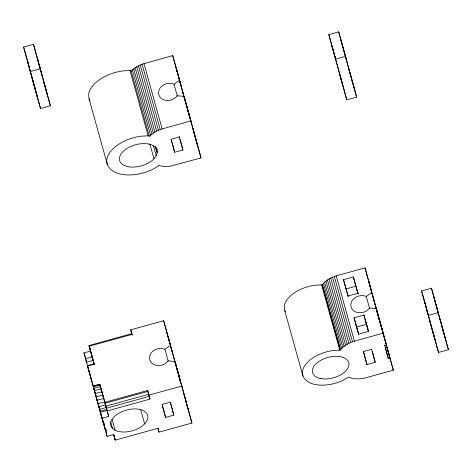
<?xml version="1.0" encoding="UTF-8"?>
<svg xmlns="http://www.w3.org/2000/svg" width="472" height="472" viewBox="0 0 472 472"><rect width="100%" height="100%" fill="white"/><g stroke="black" fill="none" stroke-linecap="round" stroke-linejoin="round"><path stroke-width="0.71" d="M157.04 149.854L155.518 147.352A19.47 10.944 -15.5 0 0 127.375 148.237A19.47 10.944 -15.5 0 0 125.039 165.808A19.47 10.944 -15.5 0 0 153.996 158.816C156.792 156.055 158.191 151.825 156.48 148.143L156.94 149.53L156.545 148.114M381.169 326.176L393.306 370.207L364.579 378.107C359.387 379.187 353.681 379.423 348.784 377.087L342.79 380.491A29.028 16.313 -15.5 0 1 314.576 384.385C308.464 383.17 301.602 378.538 302.44 371.523A29.028 16.313 -15.5 0 1 332.931 350.531L340.336 350.094L322.175 284.799C326.087 279.766 332.158 276.899 338.2 275.312L365.015 267.889L381.954 329.397L371.853 292.882M340.336 350.094C343.805 345.587 349.085 342.849 354.413 341.15L383.175 333.185L376.367 308.7L369.523 308.021A10.242 8.472 -15.3 0 1 355.558 311.886A10.242 8.472 -15.3 0 1 352.348 300.339A10.242 8.472 -15.3 0 1 366.307 296.475L371.83 292.375M149.323 136.284L131.163 70.989L135.145 67.679L142.06 64.21L172.734 55.602L179.543 80.093L174.026 84.193A10.242 8.472 -15.3 0 0 160.067 88.052A10.242 8.472 -15.3 0 0 163.277 99.598A10.242 8.472 -15.3 0 0 177.236 95.733L184.086 96.412L201.025 157.925L170.38 166.191L164.74 166.604L158.179 165.519L158.149 166.209L151.943 169.731A32.468 18.249 -15.5 0 1 120.384 174.091C113.54 172.681 105.94 167.56 106.808 159.701A32.468 18.249 -15.5 0 1 140.916 136.219L148.143 135.794L149.323 136.284L154.893 131.989L160.22 129.505L190.894 120.903L190.186 118.519M182.08 387.17L175.006 361.534L168.156 360.85A10.242 8.472 -15.3 0 1 154.197 364.714A10.242 8.472 -15.3 0 1 150.987 353.174A10.242 8.472 -15.3 0 1 164.946 349.309L170.463 345.209L180.398 381.529L173.519 356.596M32.19 78.116L35.73 91.072L23.6 47.035L33.471 44.309L50.41 105.816L40.539 108.548L30.438 72.027M28.001 62.9L27.358 60.622L30.698 72.694L30.367 71.526L40.279 68.794L39.931 67.685M346.761 99.822L335.621 59.1L345.492 56.369L356.631 97.09L346.761 99.822L328.813 34.609L338.684 31.878L346.206 59.13L343.138 47.908M179.378 137.033L171.153 139.305L174.693 152.267L182.924 149.99L179.148 136.379M85.638 357.516L84.93 356.443L83.963 352.914L90.547 351.091L89.025 345.522L131.8 333.686L130.744 329.828L163.654 320.724L172.239 351.799M89.78 348.242L89.237 346.236L132.012 334.394L132.201 335.096M357.906 293.295L348.035 296.027L343.498 279.707L353.369 276.975L358.071 293.962M92.176 356.956L85.597 358.779L86.547 362.231L93.131 360.407L89.025 345.522M346.029 288.958L355.9 286.227M87.485 365.611L94.07 363.788M431.721 327.963L421.59 290.941L431.461 288.209L448.4 349.717L438.529 352.448L429.939 321.367M101.993 418.009L101.096 414.835L103.392 423.225L93.244 386.12L99.822 384.302L107.321 411.318M99.84 384.356L93.244 386.12M93.426 386.822L100.011 385.004L99.822 384.302M93.851 388.379L100.436 386.556L100.011 385.004M363.959 315.066L366.49 324.317L356.62 327.049L354.088 317.792L363.959 315.066L368.467 331.415M94.483 390.68L101.067 388.857L100.436 386.556M95.279 393.565L101.858 391.748M104.336 400.651L105.02 403.082L102.766 395.029L96.182 396.846L97.138 400.297L103.716 398.474M104.654 401.861L98.076 403.678L97.138 400.297M148.904 395.123L147.612 390.474L104.831 402.309L108.707 416.387L102.123 418.21L103.091 421.738L104.501 423.885L104.831 427.656L106.825 430.936L106.129 432.848L107.091 436.376L113.675 434.553L115.197 440.122L157.978 428.287L159.035 432.146L191.939 423.042L181.814 386.019L148.904 395.123L149.99 399.094L107.215 410.929L108.707 416.387M105.091 403.253L147.872 391.418L147.612 390.474M358.632 334.117L368.502 331.385M438.529 352.448L428.399 315.426L438.27 312.694M98.931 406.764L105.516 404.947M105.887 406.138L148.668 394.303L147.872 391.418M106.23 407.525L99.651 409.342L100.182 411.236L100.489 412.322L107.067 410.498M106.454 408.209L149.235 396.374L148.668 394.303M100.182 411.236L106.76 409.419M170.298 402.15L162.067 404.421L165.613 417.384L173.843 415.106L170.298 402.15L173.843 415.106M384.822 345.675L386.468 345.221L383.175 333.185M386.987 347.292L385.341 347.752L388.368 358.632L390.014 358.177M366.98 364.549L375.205 362.272L371.659 349.315L363.434 351.593L366.98 364.549L363.387 351.628M131.163 70.989L129.983 70.493L122.755 70.918A32.468 18.249 -15.5 0 0 88.647 94.406L89.019 98.695L107.492 164.946M322.175 284.799L314.771 285.236A29.028 16.313 -15.5 0 0 284.28 306.228L284.628 310.263L302.947 376.036M112.442 428.316L115.085 430.246A19.122 10.75 -15.5 0 0 146.243 421.903A19.122 10.75 -15.5 0 0 129.163 409.466A19.122 10.75 -15.5 0 0 112.442 428.316L110.666 421.927M285.501 311.915L284.628 310.263M90.093 100.896L89.019 98.695M155.288 146.68L157.294 152.733L155.713 147.058M89.237 346.236L94.247 364.242L87.662 366.065L88.718 369.895M114.967 439.355L114.442 437.402M185.649 400.309L185.496 399.778L186.346 402.876M90.565 376.945L91.403 379.919M186.717 106.448L187.089 107.763L186.9 107.061M436.789 307.473L437.166 308.818L436.907 307.862M442.311 327.704L441.934 326.364L443.845 333.315M426.918 310.204L427.296 311.549L427.036 310.594M432.44 330.435L432.057 329.096L435.149 340.265L434.464 337.828M332.312 47.247L331.934 45.902L334.341 54.64M334.642 55.731L335.026 57.071L332.618 48.339M368.915 281.92L368.579 280.734L371.305 290.581L370.968 289.395M381.553 327.468L381.889 328.648L381.665 327.81M376.762 310.611L376.426 309.431L376.656 310.269M378.815 318.087L379.152 319.273L378.922 318.435M387.353 348.702L387.022 347.516L389.748 357.363L389.412 356.177M355.752 285.56L355.416 284.38L355.64 285.218M358 293.743L357.534 292.079M366.337 323.633L366.001 322.447L368.502 331.45M368.591 331.816L368.125 330.146M345.876 288.292L345.539 287.112L345.769 287.95M348.129 296.475L347.663 294.811M358.72 334.548L358.254 332.878M187.313 108.064L186.658 105.722L188.682 113.109M179.443 79.904L180.239 82.742L178.428 76.128M183.655 95.309L182.912 92.665L183.101 93.367M197.172 144.043L197.685 145.86L194.918 135.8M167.412 334.247L167.029 332.907L167.289 333.857M169.743 342.731L170.121 344.076L169.861 343.12M177.997 372.319L177.619 370.974L177.873 371.93M180.328 380.798L180.711 382.143L180.452 381.187M175.26 362.944L174.882 361.599L175.136 362.555M188.169 409.448L188.54 410.77L188.287 409.832M40.238 68.794L40.568 69.962L39.117 64.652M44.657 84.978L44.061 82.854L45.589 88.423M46.816 92.854L47.412 94.978L47.029 93.55M30.061 70.411L40.539 108.548M34.786 87.709L34.191 85.585L34.338 86.152M36.946 95.586L37.542 97.71L36.014 92.14M91.721 355.192L91.344 353.847L91.869 355.776M94.282 364.472L93.751 362.579M89.06 371.275L89.963 374.449L87.969 367.546L107.091 436.376M435.125 301.39L435.52 302.817M434.759 300.086L434.075 297.649L434.334 298.605M436.27 305.679L438.535 313.845M439.81 318.641L442.081 326.801M442.618 328.795L445.025 337.533L443.975 333.792M448.4 349.717L431.461 288.209M425.248 304.121L425.65 305.549M421.59 290.941L428.399 315.426M433.502 334.264L432.741 331.527M424.888 302.817L424.204 300.381L426.771 309.62M426.393 308.411L428.664 316.576M433.709 335.091L434.104 336.524M348.348 67.101L350.997 76.623M350.017 73.302L356.631 97.09M328.813 34.609L335.621 59.1M340.471 77.054L339.787 74.617L340.046 75.573M342.194 83.355L342.878 85.786L342.619 84.83M340.831 78.358L342.353 83.863M341.834 82.045L340.312 76.547M369.499 284.032L369.847 285.294M370.03 286.02L370.378 287.283M380.09 322.099L380.438 323.361M380.615 324.093L380.969 325.356M387.943 350.814L388.291 352.077M388.474 352.802L388.822 354.065M377.352 312.724L365.015 267.889M378.231 315.974L378.55 317.125M379.765 320.948L379.163 318.806L379.394 319.644M393.306 370.207L376.367 308.7M356.336 287.672L356.684 288.935M356.867 289.666L357.216 290.929M366.602 324.594L367.275 327.007M367.452 327.733L367.806 328.996M353.369 276.975L358.071 294.038M372.178 351.392L375.205 362.272M346.466 290.404L346.814 291.666M357.05 328.477L357.404 329.733M357.581 330.465L357.929 331.727M354.088 317.792L358.596 334.147M356.732 327.326L356.13 325.178L358.626 334.182M336.253 275.849L354.413 341.15M334.341 276.492L352.501 341.793M332.489 277.235L350.649 342.53M330.707 278.067L348.867 343.362M329.013 278.976L347.174 344.277M327.432 279.967L345.587 345.262M325.963 281.017L344.123 346.312M324.63 282.126L342.79 347.421M323.444 283.277L341.604 348.572M322.417 284.463L340.577 349.758M321.568 284.834L339.728 350.13M181.325 86.683L176.085 67.703L177.897 74.322M187.762 109.663L189.231 115.079M188.888 113.888L191.16 122.053M194.429 134.036L193.502 130.75L193.85 132.048M182.599 91.48L189.673 117.115L179.053 78.517M192.434 126.844L201.025 157.925M184.115 96.966L185.183 100.825M185.36 101.574L185.885 103.456M195.732 138.868L196.269 140.803M179.897 139.104L182.924 149.99M171.1 139.34L174.693 152.267M143.972 63.567L162.132 128.862M142.06 64.21L160.22 129.505M140.208 64.947L158.362 130.243M138.426 65.779L156.586 131.074M136.732 66.694L154.893 131.989M135.145 67.679L153.306 132.974M133.682 68.729L151.842 134.03M132.349 69.838L150.509 135.134M153.488 145.854L156.25 155.79M129.983 70.493L148.143 135.794M149.848 143.913L153.996 158.816M168.079 336.648L168.475 338.076M168.681 338.902L169.076 340.336M178.304 373.411L179.059 376.143M179.266 376.975L179.661 378.402M187.118 405.678L187.508 407.088M183.354 391.966L191.939 423.042M177.289 370.331L177.973 372.768L177.448 370.839M185.874 401.1L186.169 402.173M162.209 405.141L165.613 417.384M130.744 329.828L132.184 335.049M149.235 396.374L149.99 399.094M157.931 428.181L159.035 432.146M140.685 409.678L144.638 423.874M42.061 75.384L37.235 57.891L38.686 63.201M43.335 80.181L45.607 88.341M50.41 105.816L33.471 44.309M45.029 86.311L46.445 91.521M23.6 47.035L30.409 71.526M28.379 64.269L29.24 67.384M29.252 67.52L29.677 69.048M35.158 89.043L36.574 94.252M112.124 419.596L115.085 430.246M102.979 395.654L103.374 397.088M102.613 394.35L101.928 391.913L102.453 393.843M83.963 352.914L103.091 421.738M103.569 423.673L105.462 430.505M436.641 306.888L434.6 299.578M343.563 49.607L340.489 38.385M348.554 67.95L353.664 86.305M379.63 320.506L381.429 326.948M378.692 317.573L378.054 315.272M376.892 311.131L377.523 313.432M188.818 113.475L190.847 120.867M195.55 138.213L194.216 133.364M186.045 103.934L183.39 94.441M178.145 372.904L180.186 380.214M188.021 408.87L186.723 404.244M167.554 334.831L169.595 342.147M175.407 363.528L176.593 367.741M176.729 368.231L177.112 369.617M45.884 89.409L46.704 92.37M35.719 91.155L34.574 87.019M101.067 388.857L103.173 396.451M92.589 358.384L89.19 346.129M92.789 359.015L94.359 364.72M113.746 434.854L115.032 439.515M93.916 388.969L95.775 395.695M338.684 31.878L349.823 72.605M384.597 345.02L388.368 358.632M366.307 296.475L369.558 308.352M343.498 279.707L348.041 296.115M186.204 104.519L186.605 105.988M184.086 96.412L194.21 133.44M172.734 55.602L182.865 92.624M174.026 84.193L177.277 96.064M175.006 361.534L185.626 400.126M163.654 320.724L173.785 357.746M164.946 349.309L168.197 361.186M113.675 434.553L115.197 440.122M353.852 86.995L354.065 87.845M86.506 360.472L86.618 361.729M320.252 378.473A18.78 10.555 -15.5 0 0 348.908 365.116A18.78 10.555 -15.5 0 0 322.801 359.31A18.78 10.555 -15.5 0 0 320.252 378.473"/></g></svg>
